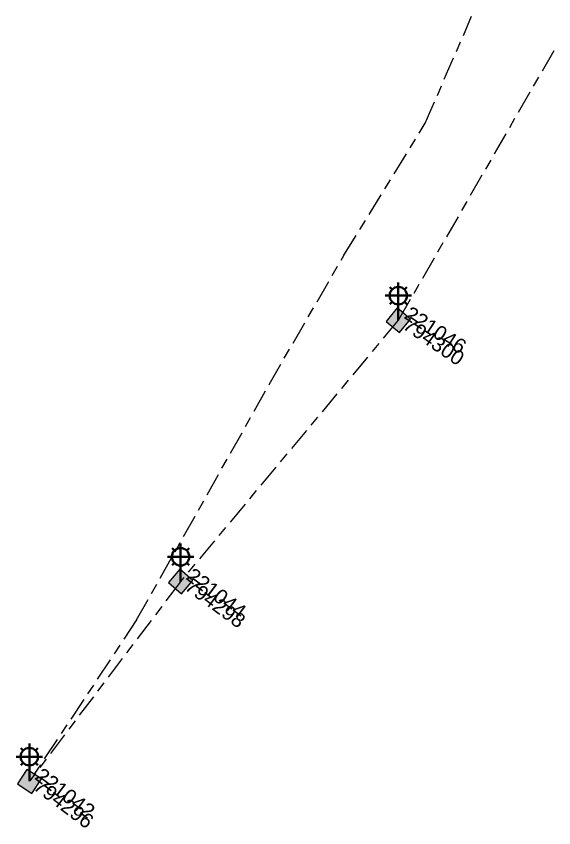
# Model space of a CAD drawing. Header units: metres. Extents: x 300929 to 302396, y 6244220 to 6246836.
# Drawn here: x 302303.8 to 302395.9, y 6244768.5 to 6244907.5 of the extents above; entities that cross this region are included whole.
import ezdxf
from ezdxf.enums import TextEntityAlignment as Align

# ---------------------------------------------------------------- set-up
doc = ezdxf.new("R2010")
doc.units = ezdxf.units.M
doc.linetypes.add('Cable Exist UG', pattern=[8.2, 4, -1.2, 1.8, -1.2])
doc.layers.get('0').update_dxf_attribs({"color": 6})
for name, color, linetype in [('Equip_SP_SL_EXT', 7, 'Continuous'), ('Mains_SL_EXT', 7, 'Continuous'), ('SupportsUG_SP_LV_SL_EXT', 7, 'Continuous'), ('Trench_SP_EXT', 7, 'Continuous')]:
    doc.layers.add(name, color=color, linetype=linetype)
doc.styles.add('COLUMN_LABEL', font='arial.ttf')
doc.styles.add('iecARIAL', font='arial.ttf', dxfattribs={"height": 2})
doc.styles.add('POLE_LABEL', font='arial.ttf')
doc.styles.get("Standard").update_dxf_attribs({"font": 'arial.ttf'})

# ---------------------------------------------------------------- blocks, each defined once
blk = doc.blocks.new('COLUMN_EXT')
blk.add_hatch(color=256).paths.add_polyline_path([(-1.49, 1.48), (-1.49, -1.49), (1.48, -1.49), (1.48, 1.48)])
blk.add_lwpolyline([(-1.49, -1.49), (1.48, -1.49), (1.48, 1.48), (-1.49, 1.48)], close=True)
for tag, height, style, flags, p in [('ASSET_NUM', 2.5, 'COLUMN_LABEL', 8, (2, 2)), ('STRUCTURE_PLANT_NUMBER', 0.2, 'POLE_LABEL', 9, (1.81, 0.03)), ('STREET_CODE', 0.2, 'COLUMN_LABEL', 9, (1.81, -0.2))]:
    blk.add_attdef(tag, text='', height=height, dxfattribs=dict(style=style, flags=flags)).set_placement(p, align=Align.MIDDLE_LEFT)
at = {"flags": 9}
for tag, p in [('COLUMN_TYPE', (1.81, -0.4)), ('OWNED_BY', (1.81, -0.6)), ('STATE', (1.81, -0.8)), ('USAGE', (1.81, -1)), ('LEGEND', (1.81, -1.2)), ('LOCATION', (1.81, -1.4)), ('STREETNAME', (1.81, -1.6)), ('SUBURB', (1.81, -1.8)), ('NOTES', (1.81, -2))]:
    blk.add_attdef(tag, text='', height=0.2, dxfattribs=at).set_placement(p, align=Align.MIDDLE_LEFT)
at = {"flags": 1}
blk.add_attdef('Z', (1.81, -2.35), '', height=0.2, dxfattribs=at)
blk = doc.blocks.new('SL_LANTERN_EXT')
at = {"lineweight": 40}
for p, q in [((-1.46, 5.68), (-1.06, 5.28)), ((0, 1.97), (0, 6.47)), ((1.46, 5.68), (1.06, 5.28)), ((-2.25, 4.22), (2.25, 4.22)), ((-1.46, 2.76), (-1.06, 3.16)), ((1.46, 2.76), (1.06, 3.16)), ((0, 0), (0, 2.72))]:
    blk.add_line(p, q, dxfattribs=at)
blk.add_circle((0, 4.22), 1.5, dxfattribs=at)
at = {"style": 'iecARIAL', "flags": 8}
blk.add_attdef('ASSET_NUM', (1.5, 1.5), '', height=2.5, dxfattribs=at)
for tag, p, height, flags in [('CONSTRUCTED_VOLTAGE', (0.98, -0.65), 0.2, 9), ('CONTROL_TYPE', (0.98, -0.85), 0.2, 9), ('LANTERN_PURPOSE', (0.98, -1.05), 0.2, 9), ('LANTERN_TYPE', (0.98, -1.25), 0.2, 9), ('NO_PHASES', (0.98, -1.45), 0.2, 9), ('LNUMBER', (2.18, -3.25), 2.5, 8), ('OPERATING_VOLTAGE', (0.98, -1.65), 0.2, 9), ('ORIENTATION', (0.98, -1.85), 0.2, 9), ('OWNED_BY', (0.98, -2.05), 0.2, 9), ('STATE', (0.98, -2.25), 0.2, 9), ('USAGE', (0.98, -2.45), 0.2, 9), ('CEXIST', (0.98, -2.65), 0.2, 9), ('CNEW', (0.98, -2.85), 0.2, 9), ('CNUMBER', (0.98, -3.05), 0.2, 9), ('CREMOVE', (0.98, -3.25), 0.2, 9), ('CREPLACE', (0.98, -3.45), 0.2, 9), ('LKINGHEIGHT', (0.98, -3.65), 0.2, 9), ('LBRACKET', (0.98, -3.85), 0.2, 9), ('LBRACKETVOCAB', (0.98, -4.05), 0.2, 9), ('LCATEGORY', (0.98, -4.25), 0.2, 9), ('LCHARGE1', (0.98, -4.45), 0.2, 9), ('LCHARGE1PERCENT', (0.98, -4.65), 0.2, 9), ('LCHARGE2', (0.98, -4.85), 0.2, 9), ('LCHARGE2PERCENT', (0.98, -5.05), 0.2, 9), ('LCHARGE3', (0.98, -5.25), 0.2, 9), ('LCHARGE3PERCENT', (0.98, -5.45), 0.2, 9), ('LEXIST', (0.98, -5.65), 0.2, 9), ('LLAMP', (0.98, -5.85), 0.2, 9), ('LLAMPVOCAB', (0.98, -6.05), 0.2, 9), ('LMAST', (0.98, -6.25), 0.2, 9), ('LMASTVOCAB', (0.98, -6.45), 0.2, 9), ('LNEW', (0.98, -6.65), 0.2, 9), ('LANTNUMBER', (0.98, -6.85), 0.2, 9), ('LOUTREACH', (0.98, -7.25), 0.2, 9), ('LOUTREACHVOCAB', (0.98, -7.45), 0.2, 9), ('LRATECODE', (0.98, -7.65), 0.2, 9), ('LREMOVE', (0.98, -7.85), 0.2, 9), ('LREPLACE', (0.98, -8.05), 0.2, 9), ('LTYPE', (0.98, -8.25), 0.2, 9), ('LTYPEVOCAB', (0.98, -8.45), 0.2, 9), ('STREETNAME', (0.98, -9.25), 0.2, 9), ('SUBURB', (0.98, -9.45), 0.2, 1), ('LEGEND', (0.98, -8.65), 0.2, 9), ('LOCATION', (0.98, -8.85), 0.2, 9), ('NOTES', (0.98, -9.05), 0.2, 9)]:
    blk.add_attdef(tag, p, '', height=height, dxfattribs=dict(flags=flags))

msp = doc.modelspace()

# ---------------------------------------------------------------- linework, layer by layer
at = {"layer": 'Mains_SL_EXT', "linetype": 'Cable Exist UG'}
for points in [[(302395.92, 6244901.55), (302369.27, 6244855.41)], [(302369.27, 6244855.41), (302331.96, 6244810.68), (302331.86, 6244810.55)], [(302331.86, 6244810.55), (302306.1, 6244776.52)]]:
    msp.add_lwpolyline(points, dxfattribs=at)
at = {"layer": 'Trench_SP_EXT', "linetype": 'Cable Exist UG'}
for points in [[(302373.9, 6244889.15), (302381.85, 6244907.48)], [(302359.96, 6244866.53), (302373.9, 6244889.15)], [(302347.13, 6244844.4), (302359.94, 6244866.5), (302359.96, 6244866.53)], [(302324.43, 6244804.09), (302347.13, 6244844.38), (302347.13, 6244844.4)], [(302324.43, 6244804.09), (302306.1, 6244776.52)]]:
    msp.add_lwpolyline(points, dxfattribs=at)

# ---------------------------------------------------------------- block references
at = {"layer": 'Equip_SP_SL_EXT'}
ref = msp.add_blockref('SL_LANTERN_EXT', (302369.27, 6244855.41), dxfattribs=at)
ref.add_attrib('ASSET_NUM', '221046', dxfattribs={"layer": '0', "height": 2.5, "rotation": 327.0638, "style": 'iecARIAL'}).set_placement((302370.77, 6244856.91), align=Align.MIDDLE_LEFT)
ref = msp.add_blockref('SL_LANTERN_EXT', (302331.96, 6244810.68), dxfattribs=at)
ref.add_attrib('ASSET_NUM', '221044', dxfattribs={"layer": '0', "height": 2.5, "rotation": 322.7734, "style": 'iecARIAL'}).set_placement((302333.46, 6244812.18), align=Align.MIDDLE_LEFT)
ref = msp.add_blockref('SL_LANTERN_EXT', (302306.04, 6244776.44), dxfattribs=at)
ref.add_attrib('ASSET_NUM', '221042', dxfattribs={"layer": '0', "height": 2.5, "rotation": 322.7734, "style": 'iecARIAL'}).set_placement((302307.54, 6244777.94), align=Align.MIDDLE_LEFT)
at = {"layer": 'SupportsUG_SP_LV_SL_EXT'}
ref = msp.add_blockref('COLUMN_EXT', (302369.27, 6244855.41), dxfattribs=dict(at, rotation=230.3893116465696))
ref.add_attrib('ASSET_NUM', '794300', dxfattribs={"layer": '0', "height": 2.5, "rotation": 325.5148, "style": 'COLUMN_LABEL'}).set_placement((302371.27, 6244856.16), align=Align.TOP_LEFT)
ref = msp.add_blockref('COLUMN_EXT', (302331.96, 6244810.68), dxfattribs=dict(at, rotation=49.23639467624285))
ref.add_attrib('ASSET_NUM', '794298', dxfattribs={"layer": '0', "height": 2.5, "rotation": 323.7234, "style": 'COLUMN_LABEL'}).set_placement((302333.96, 6244811.43), align=Align.TOP_LEFT)
ref = msp.add_blockref('COLUMN_EXT', (302306.04, 6244776.44), dxfattribs=dict(at, rotation=56.37070479319833))
ref.add_attrib('ASSET_NUM', '794296', dxfattribs={"layer": '0', "height": 2.5, "rotation": 322.9666, "style": 'COLUMN_LABEL'}).set_placement((302308.04, 6244777.19), align=Align.TOP_LEFT)

doc.saveas('drawing.dxf')
